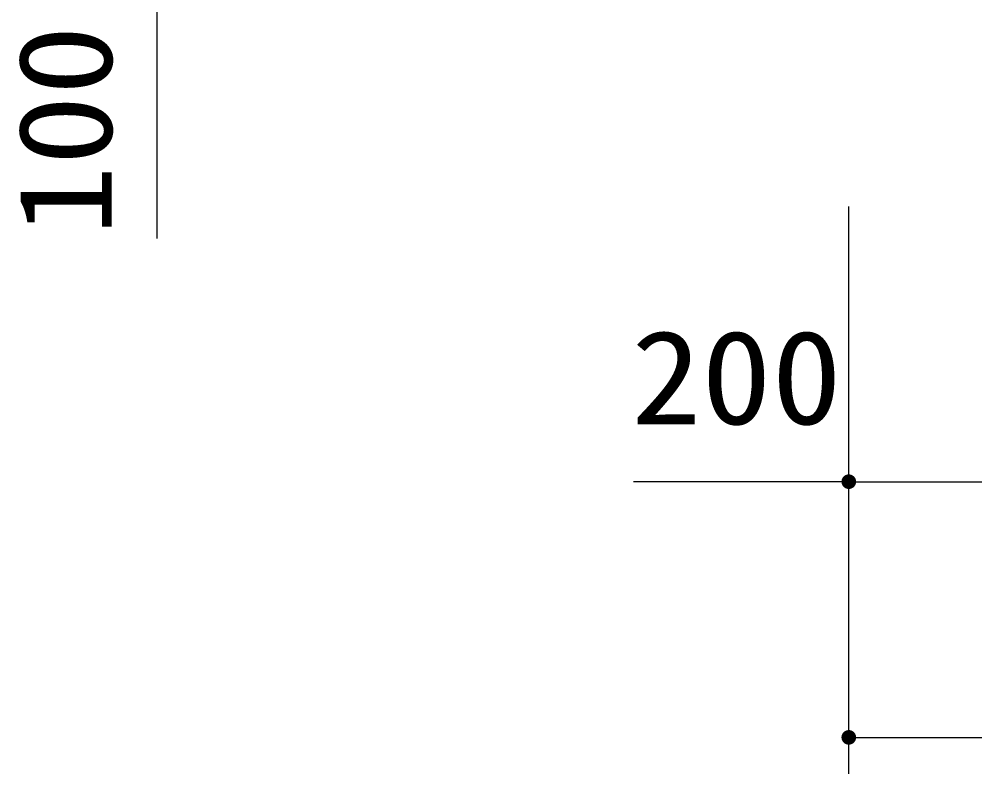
# Model space of a CAD drawing. Units: millimetres, scale not verified. Extents: x -14850 to 14850, y -10500 to 10500.
# Drawn here: x -1111 to 197, y -6984 to -5951 of the extents above; entities that cross this region are included whole.
import ezdxf
from ezdxf.enums import TextEntityAlignment as Align

# ---------------------------------------------------------------- set-up
doc = ezdxf.new("R2010")
doc.units = ezdxf.units.MM
doc.header["$LTSCALE"] = 50
doc.layers.add('0-2_製作', color=5, linetype='Continuous', lineweight=25)
doc.styles.add('ＭＳ ゴシック', font='')
doc.styles.get('ＭＳ ゴシック').set_extended_font_data('MS Gothic')

msp = doc.modelspace()

# ---------------------------------------------------------------- linework, layer by layer
at = {"layer": '0-2_製作', "color": 2}
for p, q in [((-922.17, -5922.75), (-922.17, -6251.35)), ((24.59, -6984.35), (24.59, -6207.57)), ((24.59, -6584.35), (-269.76, -6584.35)), ((24.59, -6584.35), (224.59, -6584.35)), ((24.59, -6934.35), (2424.59, -6934.35))]:
    msp.add_line(p, q, dxfattribs=at)
at = {"layer": '0-2_製作'}
for points in [[(14.59, -6584.35), (24.59, -6574.35), (24.59, -6584.35)], [(14.61, -6583.72), (24.59, -6574.35), (14.59, -6584.35)], [(14.77, -6582.48), (24.59, -6574.35), (14.61, -6583.72)], [(15.08, -6581.26), (24.59, -6574.35), (14.77, -6582.48)], [(15.55, -6580.09), (24.59, -6574.35), (15.08, -6581.26)], [(16.15, -6578.99), (24.59, -6574.35), (15.55, -6580.09)], [(16.89, -6577.98), (24.59, -6574.35), (16.15, -6578.99)], [(17.75, -6577.06), (24.59, -6574.35), (16.89, -6577.98)], [(18.72, -6576.26), (24.59, -6574.35), (17.75, -6577.06)], [(19.78, -6575.59), (24.59, -6574.35), (18.72, -6576.26)], [(20.91, -6575.05), (24.59, -6574.35), (19.78, -6575.59)], [(22.11, -6574.67), (24.59, -6574.35), (20.91, -6575.05)], [(23.34, -6574.43), (24.59, -6574.35), (22.11, -6574.67)], [(24.59, -6574.35), (34.52, -6583.1), (24.59, -6584.35)], [(24.59, -6574.35), (34.28, -6581.87), (34.52, -6583.1)], [(24.59, -6574.35), (33.89, -6580.67), (34.28, -6581.87)], [(24.59, -6574.35), (33.36, -6579.53), (33.89, -6580.67)], [(24.59, -6574.35), (32.68, -6578.47), (33.36, -6579.53)], [(24.59, -6574.35), (31.88, -6577.51), (32.68, -6578.47)], [(24.59, -6574.35), (30.97, -6576.65), (31.88, -6577.51)], [(24.59, -6574.35), (29.95, -6575.91), (30.97, -6576.65)], [(24.59, -6574.35), (28.85, -6575.3), (29.95, -6575.91)], [(24.59, -6574.35), (27.68, -6574.84), (28.85, -6575.3)], [(24.59, -6574.35), (26.47, -6574.53), (27.68, -6574.84)], [(24.59, -6574.35), (25.22, -6574.37), (26.47, -6574.53)], [(14.59, -6584.35), (24.59, -6584.35), (14.67, -6585.61)], [(14.67, -6585.61), (24.59, -6584.35), (14.91, -6586.84)], [(14.91, -6586.84), (24.59, -6584.35), (15.3, -6588.03)], [(15.3, -6588.03), (24.59, -6584.35), (15.83, -6589.17)], [(15.83, -6589.17), (24.59, -6584.35), (16.5, -6590.23)], [(16.5, -6590.23), (24.59, -6584.35), (17.3, -6591.2)], [(17.3, -6591.2), (24.59, -6584.35), (18.22, -6592.06)], [(18.22, -6592.06), (24.59, -6584.35), (19.24, -6592.8)], [(19.24, -6592.8), (24.59, -6584.35), (20.34, -6593.4)], [(20.34, -6593.4), (24.59, -6584.35), (21.5, -6593.86)], [(21.5, -6593.86), (24.59, -6584.35), (22.72, -6594.17)], [(22.72, -6594.17), (24.59, -6584.35), (23.97, -6594.33)], [(23.97, -6594.33), (24.59, -6584.35), (24.59, -6594.35)], [(24.59, -6584.35), (34.52, -6583.1), (34.59, -6584.35)], [(24.59, -6584.35), (25.85, -6594.27), (24.59, -6594.35)], [(24.59, -6584.35), (27.08, -6594.04), (25.85, -6594.27)], [(24.59, -6584.35), (28.28, -6593.65), (27.08, -6594.04)], [(24.59, -6584.35), (29.41, -6593.12), (28.28, -6593.65)], [(24.59, -6584.35), (30.47, -6592.44), (29.41, -6593.12)], [(24.59, -6584.35), (31.44, -6591.64), (30.47, -6592.44)], [(24.59, -6584.35), (32.3, -6590.73), (31.44, -6591.64)], [(24.59, -6584.35), (33.04, -6589.71), (32.3, -6590.73)], [(24.59, -6584.35), (33.64, -6588.61), (33.04, -6589.71)], [(24.59, -6584.35), (34.1, -6587.44), (33.64, -6588.61)], [(24.59, -6584.35), (34.42, -6586.23), (34.1, -6587.44)], [(24.59, -6584.35), (34.57, -6584.98), (34.42, -6586.23)], [(24.59, -6584.35), (34.59, -6584.35), (34.57, -6584.98)], [(14.59, -6934.35), (24.59, -6924.35), (24.59, -6934.35)], [(14.61, -6933.72), (24.59, -6924.35), (14.59, -6934.35)], [(14.77, -6932.48), (24.59, -6924.35), (14.61, -6933.72)], [(15.08, -6931.26), (24.59, -6924.35), (14.77, -6932.48)], [(15.55, -6930.09), (24.59, -6924.35), (15.08, -6931.26)], [(16.15, -6928.99), (24.59, -6924.35), (15.55, -6930.09)], [(16.89, -6927.98), (24.59, -6924.35), (16.15, -6928.99)], [(17.75, -6927.06), (24.59, -6924.35), (16.89, -6927.98)], [(18.72, -6926.26), (24.59, -6924.35), (17.75, -6927.06)], [(19.78, -6925.59), (24.59, -6924.35), (18.72, -6926.26)], [(20.91, -6925.05), (24.59, -6924.35), (19.78, -6925.59)], [(22.11, -6924.67), (24.59, -6924.35), (20.91, -6925.05)], [(23.34, -6924.43), (24.59, -6924.35), (22.11, -6924.67)], [(24.59, -6924.35), (34.52, -6933.1), (24.59, -6934.35)], [(24.59, -6924.35), (34.28, -6931.87), (34.52, -6933.1)], [(24.59, -6924.35), (33.89, -6930.67), (34.28, -6931.87)], [(24.59, -6924.35), (33.36, -6929.53), (33.89, -6930.67)], [(24.59, -6924.35), (32.68, -6928.47), (33.36, -6929.53)], [(24.59, -6924.35), (31.88, -6927.51), (32.68, -6928.47)], [(24.59, -6924.35), (30.97, -6926.65), (31.88, -6927.51)], [(24.59, -6924.35), (29.95, -6925.91), (30.97, -6926.65)], [(24.59, -6924.35), (28.85, -6925.3), (29.95, -6925.91)], [(24.59, -6924.35), (27.68, -6924.84), (28.85, -6925.3)], [(24.59, -6924.35), (26.47, -6924.53), (27.68, -6924.84)], [(24.59, -6924.35), (25.22, -6924.37), (26.47, -6924.53)], [(14.59, -6934.35), (24.59, -6934.35), (14.67, -6935.61)], [(14.67, -6935.61), (24.59, -6934.35), (14.91, -6936.84)], [(14.91, -6936.84), (24.59, -6934.35), (15.3, -6938.03)], [(15.3, -6938.03), (24.59, -6934.35), (15.83, -6939.17)], [(15.83, -6939.17), (24.59, -6934.35), (16.5, -6940.23)], [(16.5, -6940.23), (24.59, -6934.35), (17.3, -6941.2)], [(17.3, -6941.2), (24.59, -6934.35), (18.22, -6942.06)], [(18.22, -6942.06), (24.59, -6934.35), (19.24, -6942.8)], [(19.24, -6942.8), (24.59, -6934.35), (20.34, -6943.4)], [(20.34, -6943.4), (24.59, -6934.35), (21.5, -6943.86)], [(21.5, -6943.86), (24.59, -6934.35), (22.72, -6944.17)], [(22.72, -6944.17), (24.59, -6934.35), (23.97, -6944.33)], [(23.97, -6944.33), (24.59, -6934.35), (24.59, -6944.35)], [(24.59, -6934.35), (34.52, -6933.1), (34.59, -6934.35)], [(24.59, -6934.35), (25.85, -6944.27), (24.59, -6944.35)], [(24.59, -6934.35), (27.08, -6944.04), (25.85, -6944.27)], [(24.59, -6934.35), (28.28, -6943.65), (27.08, -6944.04)], [(24.59, -6934.35), (29.41, -6943.12), (28.28, -6943.65)], [(24.59, -6934.35), (30.47, -6942.44), (29.41, -6943.12)], [(24.59, -6934.35), (31.44, -6941.64), (30.47, -6942.44)], [(24.59, -6934.35), (32.3, -6940.73), (31.44, -6941.64)], [(24.59, -6934.35), (33.04, -6939.71), (32.3, -6940.73)], [(24.59, -6934.35), (33.64, -6938.61), (33.04, -6939.71)], [(24.59, -6934.35), (34.1, -6937.44), (33.64, -6938.61)], [(24.59, -6934.35), (34.42, -6936.23), (34.1, -6937.44)], [(24.59, -6934.35), (34.57, -6934.98), (34.42, -6936.23)], [(24.59, -6934.35), (34.59, -6934.35), (34.57, -6934.98)]]:
    msp.add_solid(points, dxfattribs=at)

# ---------------------------------------------------------------- texts
at = {"layer": '0-2_製作', "color": 4, "style": 'ＭＳ ゴシック', "width": 1.1}
msp.add_text('100', height=128.4, rotation=90, dxfattribs=at).set_placement((-945.18, -6247.65), align=Align.BOTTOM_LEFT)
msp.add_text('200', height=128.4, dxfattribs=at).set_placement((-273.14, -6544.2), align=Align.BOTTOM_LEFT)

doc.saveas('drawing.dxf')
